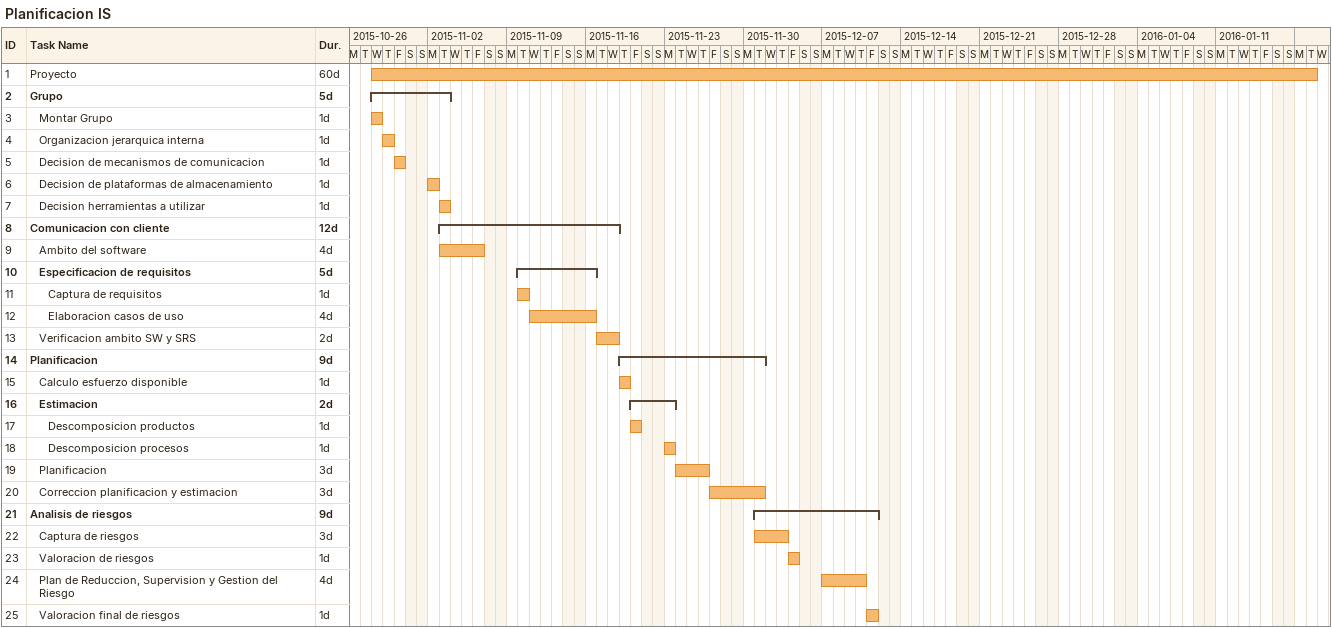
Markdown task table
Planificacion IS

| ID | Level | Task | Duration | Start | Finish |
|---|---|---|---|---|---|
| 1 | 1 | Proyecto | 60d | 2015-10-28 | 2016-01-19 |
| 2 | 1 | **Grupo** | 5d | 2015-10-28 | 2015-11-03 |
| 3 | 2 | Montar Grupo | 1d | 2015-10-28 | 2015-10-28 |
| 4 | 2 | Organizacion jerarquica interna | 1d | 2015-10-29 | 2015-10-29 |
| 5 | 2 | Decision de mecanismos de comunicacion | 1d | 2015-10-30 | 2015-10-30 |
| 6 | 2 | Decision de plataformas de almacenamiento | 1d | 2015-11-02 | 2015-11-02 |
| 7 | 2 | Decision herramientas a utilizar | 1d | 2015-11-03 | 2015-11-03 |
| 8 | 1 | **Comunicacion con cliente** | 12d | 2015-11-03 | 2015-11-18 |
| 9 | 2 | Ambito del software | 4d | 2015-11-03 | 2015-11-06 |
| 10 | 2 | **Especificacion de requisitos** | 5d | 2015-11-10 | 2015-11-16 |
| 11 | 3 | Captura de requisitos | 1d | 2015-11-10 | 2015-11-10 |
| 12 | 3 | Elaboracion casos de uso | 4d | 2015-11-11 | 2015-11-16 |
| 13 | 2 | Verificacion ambito SW y SRS | 2d | 2015-11-17 | 2015-11-18 |
| 14 | 1 | **Planificacion** | 9d | 2015-11-19 | 2015-12-01 |
| 15 | 2 | Calculo esfuerzo disponible | 1d | 2015-11-19 | 2015-11-19 |
| 16 | 2 | **Estimacion** | 2d | 2015-11-20 | 2015-11-23 |
| 17 | 3 | Descomposicion productos | 1d | 2015-11-20 | 2015-11-20 |
| 18 | 3 | Descomposicion procesos | 1d | 2015-11-23 | 2015-11-23 |
| 19 | 2 | Planificacion | 3d | 2015-11-24 | 2015-11-26 |
| 20 | 2 | Correccion planificacion y estimacion | 3d | 2015-11-27 | 2015-12-01 |
| 21 | 1 | **Analisis de riesgos** | 9d | 2015-12-01 | 2015-12-11 |
| 22 | 2 | Captura de riesgos | 3d | 2015-12-01 | 2015-12-03 |
| 23 | 2 | Valoracion de riesgos | 1d | 2015-12-04 | 2015-12-04 |
| 24 | 2 | Plan de Reduccion, Supervision y Gestion del Riesgo | 4d | 2015-12-07 | 2015-12-10 |
| 25 | 2 | Valoracion final de riesgos | 1d | 2015-12-11 | 2015-12-11 |
